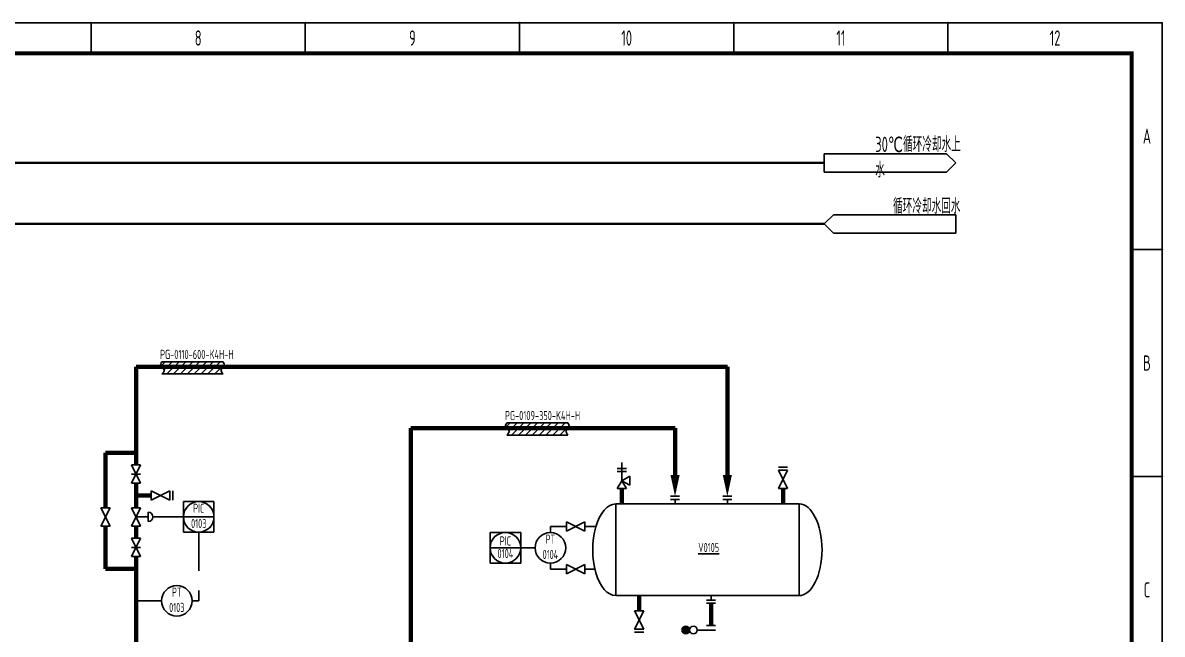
# Model space of a CAD drawing. Header units: millimetres. Extents: x 453 to 7190, y 523 to 4294.
# Drawn here: x 3693.9 to 4066.7, y 3299 to 3499.2 of the extents above; entities that cross this region are included whole.
import ezdxf
from ezdxf.enums import TextEntityAlignment as Align

# ---------------------------------------------------------------- set-up
doc = ezdxf.new("R2010")
doc.units = ezdxf.units.MM
doc.linetypes.add('DASHED', pattern=[19.05, 12.7, -6.35])
for name, color, linetype, lineweight in [('01-主物流线-粗实线', 134, 'Continuous', 80), ('03-设备外轮廓线-细实线', 7, 'Continuous', 25), ('04-设备内部件-细实线', 170, 'Continuous', 25), ('05-公用工程-冷却水与回水', 55, 'Continuous', 40), ('05-图框与标题栏', 7, 'Continuous', 25), ('10-流股接续标志', 7, 'Continuous', 25), ('11-文本', 7, 'Continuous', 25), ('11-管道组合号', 50, 'Continuous', 15), ('12-仪表', 190, 'Continuous', 25), ('12-信号线', 226, 'DASHED', 25), ('13-电动气动信号线', 226, 'DASHED', 25), ('14-箭头', 7, 'Continuous', 25), ('15-仪表', 190, 'Continuous', 25), ('15-文本', 7, 'Continuous', 15), ('15-文本 @ 1', 7, 'Continuous', 15), ('16-阀门与管件', 102, 'Continuous', 25), ('A设备轮廓', 7, 'Continuous', 25)]:
    doc.layers.add(name, color=color, linetype=linetype, lineweight=lineweight)
doc.layers.add('TITLE', color=7, linetype='Continuous')
doc.styles.add('3-gbcbig', font='gbenor.shx', dxfattribs={"width": 0.7, "height": 3, "bigfont": 'gbcbig.shx'})
doc.styles.add('5-gbcbig', font='gbenor.shx', dxfattribs={"width": 0.7, "height": 5, "bigfont": 'gbcbig.shx'})
doc.styles.add('头号烷家', font='gbenor.shx', dxfattribs={"width": 0.75, "height": 3, "bigfont": 'gbcbig.shx'})
doc.styles.add('工程字', font='gbenor.shx', dxfattribs={"bigfont": 'gbcbig.shx'})

# ---------------------------------------------------------------- blocks, each defined once
blk = doc.blocks.new('DCS系统仪表')
at = {"layer": '12-仪表'}
for p, q in [((-5, 10), (5, 10)), ((-5, 0), (-5, 10)), ((5, 10), (5, 0)), ((-5, 5), (5, 5)), ((5, 0), (-5, 0))]:
    blk.add_line(p, q, dxfattribs=at)
at = {"layer": '12-仪表', "ltscale": 0.25}
blk.add_circle((0, 5), 5, dxfattribs=at)
at = {"layer": '15-文本', "style": '工程字', "width": 0.75}
blk.add_attdef('仪表名称', text='', height=3, dxfattribs=at).set_placement((0, 5.71), align=Align.CENTER)
blk.add_attdef('仪表编号', text='', height=3, dxfattribs=at).set_placement((0, 4.61), align=Align.TOP_CENTER)
blk = doc.blocks.new('*U205')
at = {"layer": '13-电动气动信号线'}
ref = blk.add_blockref('DCS系统仪表', (3851.79, 3322.32), dxfattribs=at)
ref.add_attrib('仪表名称', 'PIC', dxfattribs={"layer": '15-文本 @ 1', "height": 3, "style": '工程字', "width": 0.75}).set_placement((3851.79, 3328.04), align=Align.CENTER)
ref.add_attrib('仪表编号', '0104', dxfattribs={"layer": '15-文本 @ 1', "height": 3, "style": '工程字', "width": 0.75}).set_placement((3851.79, 3326.93), align=Align.TOP_CENTER)
blk = doc.blocks.new('管道组合号')
at = {"layer": '11-管道组合号', "style": '头号烷家', "width": 0.75}
blk.add_attdef('管道组合号', (-4.3, 3.13), '', height=3, dxfattribs=at)

msp = doc.modelspace()

# ---------------------------------------------------------------- hatches: boundary and pattern name
at = {"layer": '16-阀门与管件'}
msp.add_hatch(color=256, dxfattribs=at).paths.add_polyline_path([(3912.07, 3300.39, 1), (3909.57, 3300.39, 1)])
msp.add_hatch(color=256, dxfattribs=at).paths.add_polyline_path([(3912.07, 3300.39, 1), (3909.57, 3300.39, 1)])
at = {"layer": 'A设备轮廓', "ltscale": 0.25}
h = msp.add_hatch(dxfattribs=at)
h.set_pattern_fill('ANSI31', color=256, scale=0.5, angle=180, style=0)
h.set_pattern_definition([(225, (5579.3262, 6046.4579), (1.122532, -1.122532), [])])
edge = h.paths.add_edge_path()
edge.add_spline(control_points=[(3739.41, 3388.21), (3739.12, 3387.67), (3738.52, 3386.58), (3740.79, 3385.69), (3739.87, 3384.7), (3739.41, 3384.21)], knot_values=[0, 0, 0, 0, 1.52304, 3.144702, 4.721047, 4.721047, 4.721047, 4.721047], degree=3, periodic=0)
edge.add_line((3739.41, 3384.21), (3759.41, 3384.21))
edge.add_spline(control_points=[(3759.41, 3384.21), (3759.05, 3384.69), (3758.31, 3385.7), (3760.2, 3386.76), (3759.66, 3387.76), (3759.41, 3388.21)], knot_values=[0, 0, 0, 0, 1.52304, 3.144702, 4.487312, 4.487312, 4.487312, 4.487312], degree=3, periodic=0)
edge.add_line((3759.41, 3388.21), (3739.41, 3388.21))
h = msp.add_hatch(dxfattribs=at)
h.set_pattern_fill('ANSI31', color=256, scale=0.5, angle=180, style=0)
h.set_pattern_definition([(225, (5692.1512, 6026.4253), (1.122532, -1.122532), [])])
edge = h.paths.add_edge_path()
edge.add_spline(control_points=[(3852.24, 3368.17), (3851.95, 3367.64), (3851.35, 3366.54), (3853.62, 3365.66), (3852.69, 3364.66), (3852.24, 3364.17)], knot_values=[0, 0, 0, 0, 1.52304, 3.144702, 4.721047, 4.721047, 4.721047, 4.721047], degree=3, periodic=0)
edge.add_line((3852.24, 3364.17), (3872.24, 3364.17))
edge.add_spline(control_points=[(3872.24, 3364.17), (3871.88, 3364.66), (3871.14, 3365.67), (3873.02, 3366.73), (3872.48, 3367.72), (3872.24, 3368.17)], knot_values=[0, 0, 0, 0, 1.52304, 3.144702, 4.487312, 4.487312, 4.487312, 4.487312], degree=3, periodic=0)
edge.add_line((3872.24, 3368.17), (3852.24, 3368.17))

# ---------------------------------------------------------------- linework, layer by layer
for p, q in [((3908.8, 3344.16), (3905.8, 3344.16)), ((3908.8, 3344.16), (3905.8, 3344.16)), ((3925.9, 3344.16), (3922.9, 3344.16)), ((3925.9, 3344.16), (3922.9, 3344.16)), ((3908.8, 3343.16), (3905.8, 3343.16)), ((3908.8, 3343.16), (3905.8, 3343.16)), ((3907.28, 3341.66), (3907.3, 3343.16)), ((3907.28, 3341.66), (3907.3, 3343.16)), ((3925.9, 3343.16), (3922.9, 3343.16)), ((3925.9, 3343.16), (3922.9, 3343.16)), ((3924.4, 3341.66), (3924.4, 3343.16)), ((3924.4, 3341.66), (3924.4, 3343.16)), ((3920.57, 3310.16), (3917.57, 3310.16)), ((3920.57, 3310.16), (3917.57, 3310.16)), ((3919.07, 3311.66), (3919.07, 3310.16)), ((3919.07, 3311.66), (3919.07, 3310.16)), ((3920.57, 3309.16), (3917.57, 3309.16)), ((3920.57, 3309.16), (3917.57, 3309.16))]:
    msp.add_line(p, q)
at = {"layer": '01-主物流线-粗实线'}
for p, q in [((3730.96, 3358.42), (3730.96, 3386.49)), ((3730.96, 3386.49), (3924.4, 3386.49)), ((3730.96, 3358.42), (3730.96, 3386.49)), ((3730.96, 3386.49), (3924.4, 3386.49)), ((3924.4, 3386.49), (3924.4, 3351.16)), ((3924.4, 3386.49), (3924.4, 3351.16)), ((3820.82, 3193.36), (3820.82, 3366.46)), ((3820.82, 3366.46), (3907.3, 3366.46)), ((3820.82, 3193.36), (3820.82, 3366.46)), ((3820.82, 3366.46), (3907.3, 3366.46)), ((3907.3, 3366.46), (3907.3, 3351.16)), ((3907.3, 3366.46), (3907.3, 3351.16)), ((3730.96, 3358.42), (3720.96, 3358.42)), ((3720.96, 3358.42), (3720.96, 3340.42)), ((3730.96, 3358.42), (3720.96, 3358.42)), ((3720.96, 3358.42), (3720.96, 3340.42)), ((3730.96, 3354.42), (3730.96, 3358.42)), ((3730.96, 3354.42), (3730.96, 3358.42)), ((3730.96, 3348.42), (3730.96, 3340.42)), ((3730.96, 3348.42), (3730.96, 3340.42)), ((3730.96, 3344.42), (3735.96, 3344.42)), ((3730.96, 3344.42), (3735.96, 3344.42)), ((3889.87, 3346.66), (3889.87, 3341.66)), ((3889.87, 3346.66), (3889.87, 3341.66)), ((3942.63, 3341.66), (3942.63, 3346.66)), ((3942.63, 3341.66), (3942.63, 3346.66)), ((3720.96, 3320.42), (3720.96, 3334.42)), ((3720.96, 3320.42), (3720.96, 3334.42)), ((3730.96, 3334.42), (3730.96, 3330.42)), ((3730.96, 3334.42), (3730.96, 3330.42)), ((3730.96, 3324.42), (3730.96, 3320.42)), ((3730.96, 3324.42), (3730.96, 3320.42)), ((3730.96, 3320.42), (3720.96, 3320.42)), ((3730.96, 3320.42), (3720.96, 3320.42)), ((3730.96, 3288.08), (3730.96, 3320.42)), ((3730.96, 3288.08), (3730.96, 3320.42)), ((3895.56, 3306.66), (3895.56, 3311.66)), ((3895.56, 3306.66), (3895.56, 3311.66)), ((3919.07, 3309.16), (3919.07, 3301.89)), ((3919.07, 3309.16), (3919.07, 3301.89))]:
    msp.add_line(p, q, dxfattribs=at)
at = {"layer": '03-设备外轮廓线-细实线'}
for p, q in [((3887.87, 3341.66), (3947.87, 3341.66)), ((3887.87, 3341.66), (3897.87, 3341.66)), ((3887.87, 3341.66), (3947.87, 3341.66)), ((3887.87, 3341.66), (3897.87, 3341.66)), ((3947.87, 3311.66), (3887.87, 3311.66)), ((3947.87, 3311.66), (3887.87, 3311.66))]:
    msp.add_line(p, q, dxfattribs=at)
for centre, start_param, end_param in [((3887.87, 3326.66), 0, 3.141593), ((3887.87, 3326.66), 0, 3.141593), ((3947.87, 3326.66), 3.141593, 6.283185), ((3947.87, 3326.66), 3.141593, 6.283185)]:
    msp.add_ellipse(centre, major_axis=(0, 15), ratio=0.5, start_param=start_param, end_param=end_param, dxfattribs=at)
at = {"layer": '04-设备内部件-细实线'}
for p, q in [((3887.87, 3311.66), (3887.87, 3341.66)), ((3887.87, 3311.66), (3887.87, 3341.66)), ((3947.87, 3341.66), (3947.87, 3311.66)), ((3947.87, 3341.66), (3947.87, 3311.66))]:
    msp.add_line(p, q, dxfattribs=at)
at = {"layer": '05-公用工程-冷却水与回水', "lineweight": 40}
for p, q in [((3347.51, 3453.31), (3956.11, 3453.31)), ((3347.51, 3433.31), (3956.11, 3433.31))]:
    msp.add_line(p, q, dxfattribs=at)
at = {"layer": '05-图框与标题栏'}
for p, q in [((3716.25, 3499.16), (3716.25, 3489.16)), ((3716.25, 3499.16), (3716.25, 3489.16)), ((3786.33, 3499.16), (3786.33, 3489.16)), ((3786.33, 3499.16), (3786.33, 3489.16)), ((3856.42, 3499.16), (3856.42, 3489.16)), ((3856.42, 3499.16), (3856.42, 3489.16)), ((3926.5, 3499.16), (3926.5, 3489.16)), ((3926.5, 3499.16), (3926.5, 3489.16)), ((3996.58, 3499.16), (3996.58, 3489.16)), ((3996.58, 3499.16), (3996.58, 3489.16)), ((4066.67, 3424.91), (4056.67, 3424.91)), ((4066.67, 3424.91), (4056.67, 3424.91)), ((4066.67, 3350.66), (4056.67, 3350.66)), ((4066.67, 3350.66), (4056.67, 3350.66))]:
    msp.add_line(p, q, dxfattribs=at)
at = {"layer": '05-图框与标题栏', "const_width": 1.4}
msp.add_lwpolyline([(3250.67, 3489.16), (3250.67, 2915.16), (4056.67, 2915.16), (4056.67, 3489.16)], close=True, dxfattribs=at)
msp.add_lwpolyline([(3250.67, 3489.16), (3250.67, 2915.16), (4056.67, 2915.16), (4056.67, 3489.16)], close=True, dxfattribs=at)
at = {"layer": '05-图框与标题栏'}
for p in [(3716.25, 3499.16), (3716.25, 3499.16), (3716.25, 3499.16), (3716.25, 3499.16), (3716.25, 3499.16), (3716.25, 3499.16), (3786.33, 3499.16), (3786.33, 3499.16), (3786.33, 3499.16), (3786.33, 3499.16), (3786.33, 3499.16), (3786.33, 3499.16), (3856.42, 3499.16), (3856.42, 3499.16), (3856.42, 3499.16), (3856.42, 3499.16), (3856.42, 3499.16), (3856.42, 3499.16), (3926.5, 3499.16), (3926.5, 3499.16), (3926.5, 3499.16), (3926.5, 3499.16), (3926.5, 3499.16), (3926.5, 3499.16), (3996.58, 3499.16), (3996.58, 3499.16), (3996.58, 3499.16), (3996.58, 3499.16), (3996.58, 3499.16), (3996.58, 3499.16), (4066.67, 3424.91), (4066.67, 3424.91), (4066.67, 3350.66), (4066.67, 3350.66)]:
    msp.add_point(p, dxfattribs=at)
at = {"layer": '10-流股接续标志'}
for p, q in [((3996.11, 3456.31), (3956.11, 3456.31)), ((3956.11, 3456.31), (3956.11, 3450.31)), ((3999.11, 3453.31), (3996.11, 3456.31)), ((3996.11, 3450.31), (3999.11, 3453.31)), ((3956.11, 3450.31), (3996.11, 3450.31)), ((3959.11, 3436.31), (3956.11, 3433.31)), ((3956.11, 3433.31), (3959.11, 3430.31)), ((3999.11, 3436.31), (3959.11, 3436.31)), ((3999.11, 3430.31), (3999.11, 3436.31)), ((3959.11, 3430.31), (3999.11, 3430.31))]:
    msp.add_line(p, q, dxfattribs=at)
at = {"layer": '12-信号线'}
for p, q in [((3736.46, 3337.42), (3746.46, 3337.42)), ((3736.46, 3337.42), (3746.46, 3337.42)), ((3751.46, 3332.42), (3751.46, 3309.95)), ((3751.46, 3332.42), (3751.46, 3309.95)), ((3751.46, 3309.95), (3749.3, 3309.95)), ((3751.46, 3309.95), (3749.3, 3309.95))]:
    msp.add_line(p, q, dxfattribs=at)
at = {"layer": '13-电动气动信号线'}
msp.add_line((3856.79, 3327.32), (3861.51, 3327.29), dxfattribs=at)
at = {"layer": '14-箭头'}
for points in [[(3907.3, 3344.16, 0, 3, 0), (3907.3, 3351.16, 3, 3, 0)], [(3907.3, 3344.16, 0, 3, 0), (3907.3, 3351.16, 3, 3, 0)], [(3924.4, 3344.16, 0, 3, 0), (3924.4, 3351.16, 3, 3, 0)], [(3924.4, 3344.16, 0, 3, 0), (3924.4, 3351.16, 3, 3, 0)]]:
    msp.add_lwpolyline(points, format="xyseb", dxfattribs=at)
at = {"layer": '15-仪表'}
for p, q in [((3746.46, 3332.42), (3746.46, 3342.42)), ((3746.46, 3342.42), (3751.46, 3342.42)), ((3746.46, 3332.42), (3746.46, 3342.42)), ((3746.46, 3342.42), (3751.46, 3342.42)), ((3751.46, 3342.42), (3756.46, 3342.42)), ((3751.46, 3342.42), (3756.46, 3342.42)), ((3756.46, 3342.42), (3756.46, 3332.42)), ((3756.46, 3342.42), (3756.46, 3332.42)), ((3746.46, 3337.42), (3756.46, 3337.42)), ((3746.46, 3337.42), (3756.46, 3337.42)), ((3866.51, 3332.29), (3866.51, 3334.29)), ((3866.51, 3334.29), (3871.82, 3334.29)), ((3877.82, 3334.29), (3881.41, 3334.29)), ((3756.46, 3332.42), (3746.46, 3332.42)), ((3756.46, 3332.42), (3746.46, 3332.42)), ((3866.51, 3322.29), (3866.51, 3320.29)), ((3866.51, 3320.29), (3871.82, 3320.29)), ((3877.82, 3320.29), (3881.08, 3320.29)), ((3730.96, 3309.95), (3739.3, 3309.95)), ((3730.96, 3309.95), (3739.3, 3309.95))]:
    msp.add_line(p, q, dxfattribs=at)
for centre in [(3751.46, 3337.42), (3751.46, 3337.42), (3866.51, 3327.29), (3744.3, 3309.95), (3744.3, 3309.95)]:
    msp.add_circle(centre, 5, dxfattribs=at)
at = {"layer": '16-阀门与管件'}
for p, q in [((3889.87, 3355.26), (3889.87, 3349.26)), ((3889.87, 3355.26), (3889.87, 3349.26)), ((3729.46, 3354.42), (3732.46, 3354.42)), ((3729.46, 3354.42), (3732.46, 3348.42)), ((3729.46, 3348.42), (3732.46, 3354.42)), ((3729.46, 3354.42), (3732.46, 3354.42)), ((3729.46, 3354.42), (3732.46, 3348.42)), ((3729.46, 3348.42), (3732.46, 3354.42)), ((3732.46, 3351.42), (3729.46, 3351.42)), ((3732.46, 3351.42), (3729.46, 3351.42)), ((3888.37, 3353.26), (3891.37, 3353.26)), ((3888.37, 3353.26), (3891.37, 3353.26)), ((3891.37, 3352.26), (3888.37, 3352.26)), ((3891.37, 3352.26), (3888.37, 3352.26)), ((3944.13, 3353.66), (3941.13, 3353.66)), ((3944.13, 3353.66), (3941.13, 3353.66)), ((3944.13, 3352.66), (3941.13, 3352.66)), ((3941.13, 3346.66), (3944.13, 3352.66)), ((3941.13, 3352.66), (3944.13, 3346.66)), ((3944.13, 3352.66), (3941.13, 3352.66)), ((3941.13, 3346.66), (3944.13, 3352.66)), ((3941.13, 3352.66), (3944.13, 3346.66)), ((3732.46, 3348.42), (3729.46, 3348.42)), ((3732.46, 3348.42), (3729.46, 3348.42)), ((3888.37, 3346.66), (3889.87, 3349.26)), ((3888.37, 3346.66), (3889.87, 3349.26)), ((3892.47, 3350.76), (3889.87, 3349.26)), ((3892.47, 3350.76), (3889.87, 3349.26)), ((3889.87, 3349.26), (3891.37, 3346.66)), ((3889.87, 3349.26), (3892.47, 3347.76)), ((3889.87, 3349.26), (3891.37, 3346.66)), ((3889.87, 3349.26), (3892.47, 3347.76)), ((3892.47, 3347.76), (3892.47, 3350.76)), ((3892.47, 3347.76), (3892.47, 3350.76)), ((3892.47, 3347.76), (3892.47, 3350.76)), ((3892.47, 3347.76), (3892.47, 3350.76)), ((3735.96, 3345.92), (3735.96, 3342.92)), ((3741.96, 3345.92), (3735.96, 3342.92)), ((3735.96, 3345.92), (3741.96, 3342.92)), ((3735.96, 3345.92), (3735.96, 3342.92)), ((3741.96, 3345.92), (3735.96, 3342.92)), ((3735.96, 3345.92), (3741.96, 3342.92)), ((3741.96, 3342.92), (3741.96, 3345.92)), ((3741.96, 3342.92), (3741.96, 3345.92)), ((3742.96, 3342.92), (3742.96, 3345.92)), ((3742.96, 3342.92), (3742.96, 3345.92)), ((3891.37, 3346.66), (3888.37, 3346.66)), ((3891.37, 3346.66), (3888.37, 3346.66)), ((3944.13, 3346.66), (3941.13, 3346.66)), ((3944.13, 3346.66), (3941.13, 3346.66)), ((3719.46, 3340.42), (3722.46, 3340.42)), ((3719.46, 3340.42), (3722.46, 3334.42)), ((3719.46, 3334.42), (3722.46, 3340.42)), ((3719.46, 3340.42), (3722.46, 3340.42)), ((3719.46, 3340.42), (3722.46, 3334.42)), ((3719.46, 3334.42), (3722.46, 3340.42)), ((3729.46, 3340.42), (3732.46, 3340.42)), ((3729.46, 3340.42), (3732.46, 3334.42)), ((3729.46, 3334.42), (3732.46, 3340.42)), ((3729.46, 3340.42), (3732.46, 3340.42)), ((3729.46, 3340.42), (3732.46, 3334.42)), ((3729.46, 3334.42), (3732.46, 3340.42)), ((3730.96, 3337.42), (3734.96, 3337.42)), ((3730.96, 3337.42), (3734.96, 3337.42)), ((3734.96, 3338.92), (3734.96, 3335.92)), ((3734.96, 3338.92), (3734.96, 3335.92)), ((3722.46, 3334.42), (3719.46, 3334.42)), ((3722.46, 3334.42), (3719.46, 3334.42)), ((3732.46, 3334.42), (3729.46, 3334.42)), ((3732.46, 3334.42), (3729.46, 3334.42)), ((3877.82, 3332.79), (3871.82, 3335.79)), ((3871.82, 3332.79), (3877.82, 3335.79)), ((3871.82, 3332.79), (3871.82, 3335.79)), ((3877.82, 3332.79), (3877.82, 3335.79)), ((3729.46, 3330.42), (3732.46, 3330.42)), ((3729.46, 3330.42), (3732.46, 3324.42)), ((3729.46, 3324.42), (3732.46, 3330.42)), ((3729.46, 3330.42), (3732.46, 3330.42)), ((3729.46, 3330.42), (3732.46, 3324.42)), ((3729.46, 3324.42), (3732.46, 3330.42)), ((3732.46, 3327.42), (3729.46, 3327.42)), ((3732.46, 3327.42), (3729.46, 3327.42)), ((3732.46, 3324.42), (3729.46, 3324.42)), ((3732.46, 3324.42), (3729.46, 3324.42)), ((3871.82, 3318.79), (3871.82, 3321.79)), ((3877.82, 3321.79), (3871.82, 3318.79)), ((3871.82, 3321.79), (3877.82, 3318.79)), ((3877.82, 3321.79), (3877.82, 3318.79)), ((3894.06, 3306.66), (3897.06, 3306.66)), ((3897.06, 3306.66), (3894.06, 3300.66)), ((3897.06, 3300.66), (3894.06, 3306.66)), ((3894.06, 3306.66), (3897.06, 3306.66)), ((3897.06, 3306.66), (3894.06, 3300.66)), ((3897.06, 3300.66), (3894.06, 3306.66)), ((3894.06, 3300.66), (3897.06, 3300.66)), ((3894.06, 3300.66), (3897.06, 3300.66)), ((3894.06, 3299.66), (3897.06, 3299.66)), ((3894.06, 3299.66), (3897.06, 3299.66)), ((3914.57, 3300.39), (3920.57, 3300.39)), ((3914.57, 3300.39), (3920.57, 3300.39)), ((3917.57, 3301.89), (3920.57, 3301.89)), ((3917.57, 3301.89), (3920.57, 3301.89))]:
    msp.add_line(p, q, dxfattribs=at)
for centre in [(3910.82, 3300.39), (3910.82, 3300.39), (3913.32, 3300.39), (3913.32, 3300.39)]:
    msp.add_circle(centre, 1.25, dxfattribs=at)
msp.add_arc((3734.96, 3337.42), 1.5, 270, 90, dxfattribs=at)
msp.add_arc((3734.96, 3337.42), 1.5, 270, 90, dxfattribs=at)
at = {"layer": 'A设备轮廓', "ltscale": 0.25}
for p, q in [((3759.41, 3388.21), (3739.41, 3388.21)), ((3739.41, 3384.21), (3759.41, 3384.21)), ((3872.24, 3368.17), (3852.24, 3368.17)), ((3852.24, 3364.17), (3872.24, 3364.17))]:
    msp.add_line(p, q, dxfattribs=at)
for points in [[(3739.41, 3388.21), (3739.04, 3386.73), (3740.18, 3385.58), (3739.41, 3384.21)], [(3759.41, 3384.21), (3758.82, 3385.61), (3759.78, 3386.91), (3759.41, 3388.21)], [(3852.24, 3368.17), (3851.86, 3366.7), (3853.01, 3365.55), (3852.24, 3364.17)], [(3872.24, 3364.17), (3871.64, 3365.58), (3872.61, 3366.88), (3872.24, 3368.17)]]:
    msp.add_spline(points, degree=3, dxfattribs=at)
at = {"layer": 'TITLE'}
for p, q in [((3225.67, 3499.16), (4066.67, 3499.16)), ((3225.67, 3499.16), (4066.67, 3499.16)), ((4066.67, 3499.16), (4066.67, 2905.16)), ((4066.67, 3499.16), (4066.67, 2905.16))]:
    msp.add_line(p, q, dxfattribs=at)
msp.add_lwpolyline([(3225.67, 3499.16), (4066.67, 3499.16), (4066.67, 2905.16), (3225.67, 2905.16)], close=True, dxfattribs=at)
msp.add_lwpolyline([(3225.67, 3499.16), (4066.67, 3499.16), (4066.67, 2905.16), (3225.67, 2905.16)], close=True, dxfattribs=at)

# ---------------------------------------------------------------- block references
at = {"layer": '01-主物流线-粗实线'}
msp.add_blockref('*U205', (0, 0), dxfattribs=at)
at = {"layer": '11-管道组合号'}
for p, values in [((3743.11, 3385.98), {'管道组合号': 'PG-0110-600-K4H-H'}), ((3855.94, 3365.95), {'管道组合号': 'PG-0109-350-K4H-H'})]:
    msp.add_blockref('管道组合号', p, dxfattribs=at).add_auto_attribs(values)

# ---------------------------------------------------------------- texts
at = {"insert": (3918.29, 3327.39), "char_height": 3, "attachment_point": 5, "style": '3-gbcbig'}
msp.add_mtext_dynamic_manual_height_columns('{\\LV0105}', width=12.7249, gutter_width=35, heights=[12.14], dxfattribs=at)
at = {"layer": '05-图框与标题栏', "char_height": 5, "attachment_point": 5, "style": '5-gbcbig'}
for s, width, insert in [('8', 70.0833, (3751.29, 3494.16)), ('8', 70.0833, (3751.29, 3494.16)), ('9', 70.0833, (3821.37, 3494.16)), ('9', 70.0833, (3821.37, 3494.16)), ('10', 70.0833, (3891.46, 3494.16)), ('10', 70.0833, (3891.46, 3494.16)), ('11', 70.0833, (3961.54, 3494.16)), ('11', 70.0833, (3961.54, 3494.16)), ('12', 70.0833, (4031.62, 3494.16)), ('12', 70.0833, (4031.62, 3494.16)), ('A', 10, (4061.67, 3462.03)), ('A', 10, (4061.67, 3462.03)), ('B', 10, (4061.67, 3387.78)), ('B', 10, (4061.67, 3387.78)), ('C', 10, (4061.67, 3313.53)), ('C', 10, (4061.67, 3313.53))]:
    msp.add_mtext_dynamic_manual_height_columns(s, width=width, gutter_width=25, heights=[0], dxfattribs=dict(at, insert=insert))
at = {"layer": '11-文本', "char_height": 5, "attachment_point": 1, "style": '5-gbcbig'}
for s, insert in [('30℃循环冷却水上水', (3972.78, 3461.86)), ('循环冷却水回水', (3978.62, 3441.64))]:
    msp.add_mtext_dynamic_manual_height_columns(s, width=29.1659, gutter_width=25, heights=[0], dxfattribs=dict(at, insert=insert))
at = {"layer": '15-仪表', "ltscale": 10, "char_height": 3, "width": 10, "attachment_point": 5, "style": '3-gbcbig'}
for s, insert in [('{\\C0;PIC\\P0103}', (3751.47, 3337.75)), ('{\\C0;PT\\P0104}', (3866.51, 3327.62)), ('{\\C0;PT\\P0103}', (3744.29, 3310.28))]:
    msp.add_mtext(s, dxfattribs=dict(at, insert=insert))

doc.saveas('drawing.dxf')
